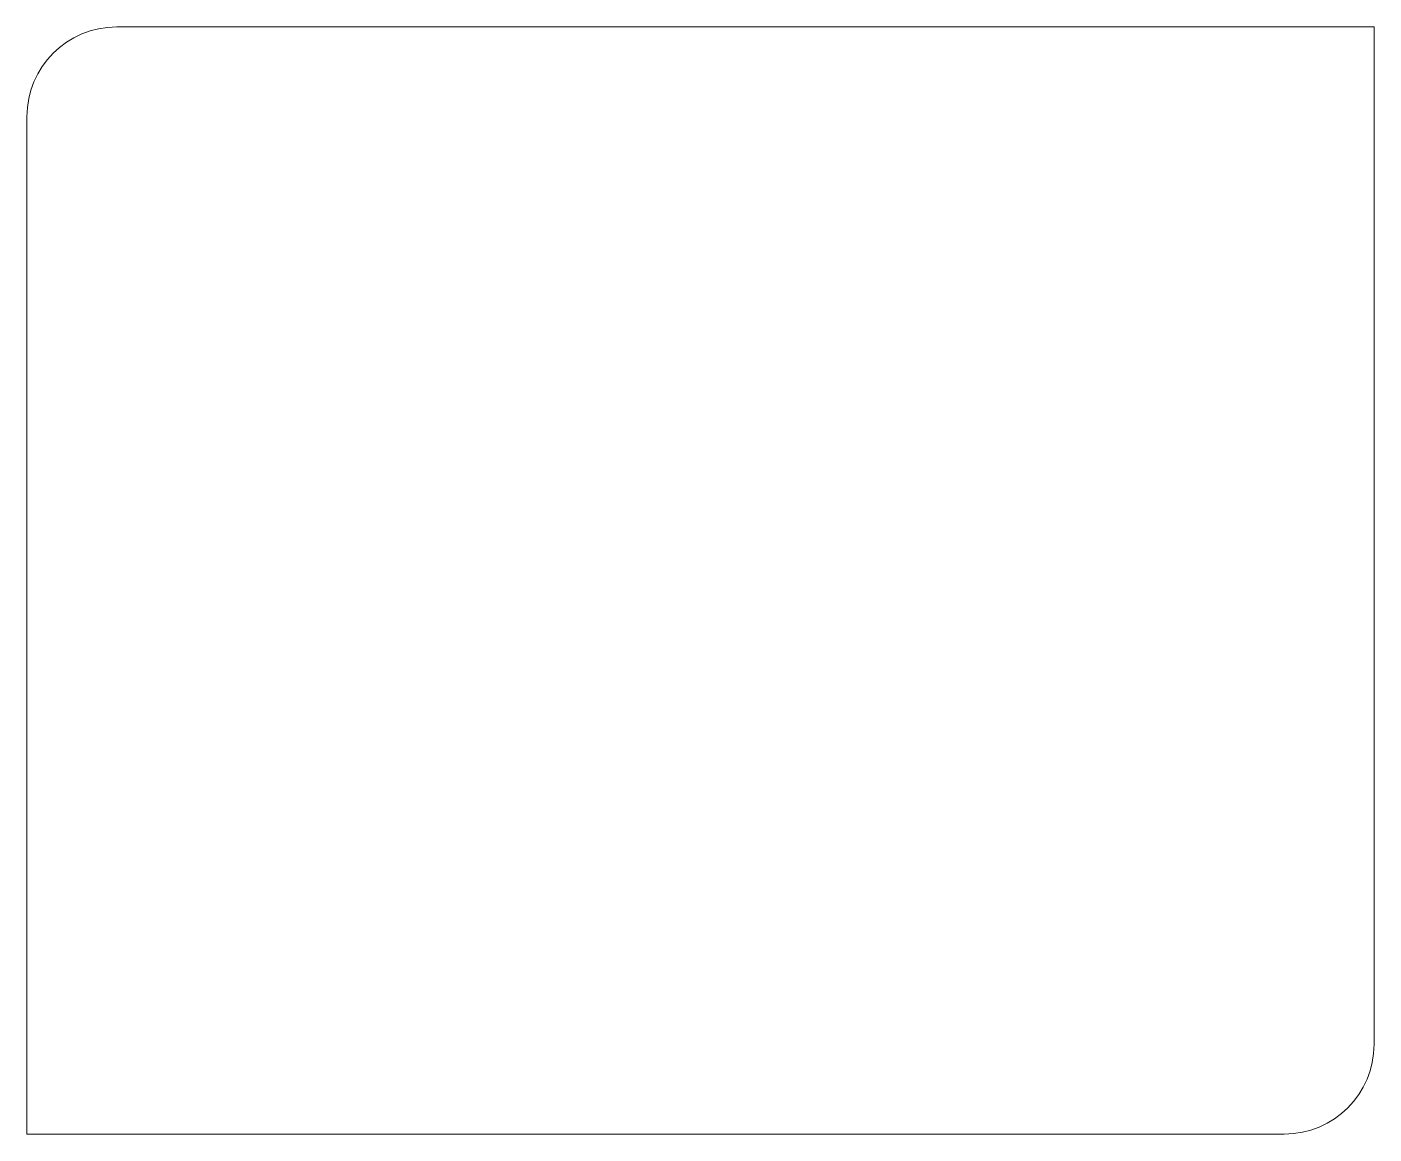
# Model space of a CAD drawing. Header units: millimetres. Extents: x 0 to 90, y -68 to 6.
import ezdxf

# ---------------------------------------------------------------- set-up
doc = ezdxf.new("R2010")
doc.units = ezdxf.units.MM
doc.layers.add('IV_OUTER_PROFILE', color=7, linetype='Continuous', lineweight=5)

msp = doc.modelspace()

# ---------------------------------------------------------------- linework, layer by layer
at = {"layer": 'IV_OUTER_PROFILE'}
for p, q in [((6, 6), (90, 6)), ((90, 6), (90, -62)), ((0, -68), (0, 0)), ((84, -68), (0, -68))]:
    msp.add_line(p, q, dxfattribs=at)
for centre, start, end in [((6, 0), 90, 180), ((84, -62), 270, 360)]:
    msp.add_arc(centre, 6, start, end, dxfattribs=at)

doc.saveas('drawing.dxf')
